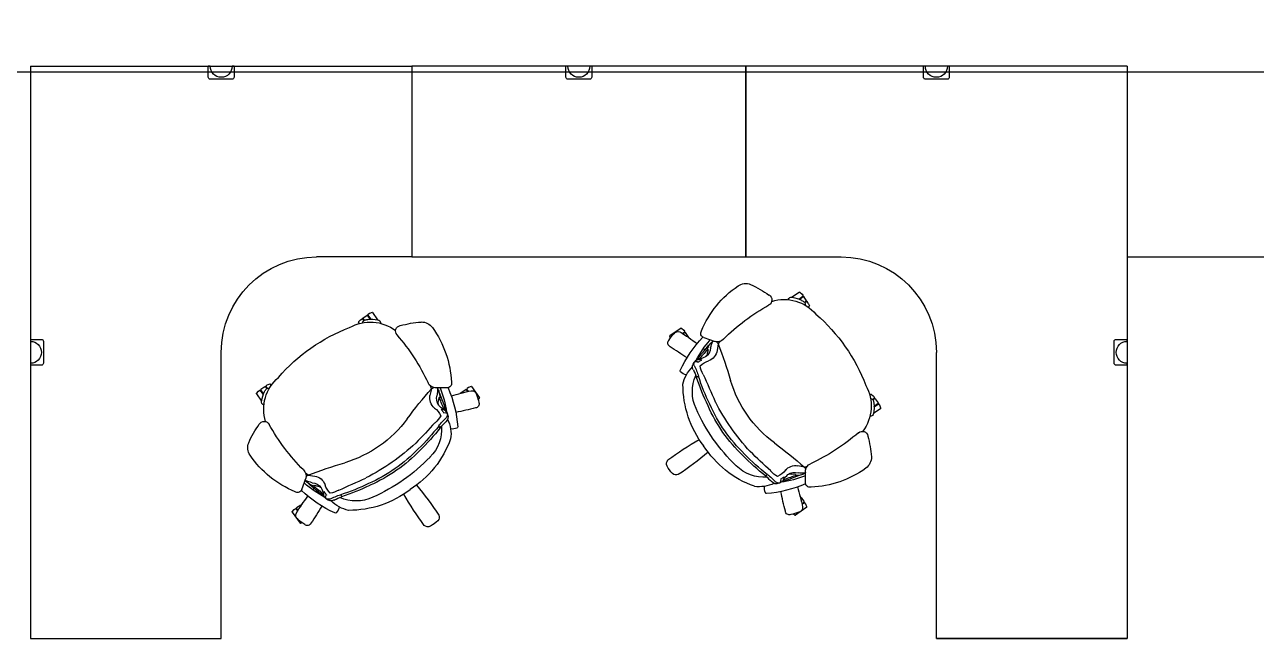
# Model space of a CAD drawing. Header units: inches. Extents: x 23 to 6400, y -2214 to 4412.
# Drawn here: x 3166.7 to 3321.7, y 3768.1 to 3845.3 of the extents above; entities that cross this region are included whole.
import ezdxf

# ---------------------------------------------------------------- set-up
doc = ezdxf.new("R2010")
doc.units = ezdxf.units.IN
doc.header["$LTSCALE"] = 96
doc.header["$MEASUREMENT"] = 0
doc.layers.add('A-FURN-EXIST', color=33, linetype='Continuous')

# ---------------------------------------------------------------- blocks, each defined once
blk = doc.blocks.new('A$C1C1D4BE0')
at = {"lineweight": -3}
for p, q in [((109.92, 96.11, 27.25), (109.92, 24.11, 27.25)), ((109.92, 96.11, 27.25), (157.92, 96.11, 27.25)), ((132.3, 96.11, 27.25), (132.3, 94.74, 27.25)), ((132.3, 96.11, 27.25), (132.55, 96.11, 27.25)), ((135.3, 96.11, 27.25), (135.55, 96.11, 27.25)), ((135.55, 94.74, 27.25), (135.55, 96.11, 27.25)), ((157.92, 96.11, 27.25), (157.92, 72.11, 27.25)), ((157.92, 72.11, 27.25), (157.92, 96.11, 27.25)), ((157.92, 96.11, 27.25), (199.92, 96.11, 27.25)), ((177.3, 96.11, 27.25), (177.55, 96.11, 27.25)), ((177.3, 96.11, 27.25), (177.3, 94.74, 27.25)), ((180.3, 96.11, 27.25), (180.55, 96.11, 27.25)), ((180.55, 94.74, 27.25), (180.55, 96.11, 27.25)), ((199.92, 96.11, 27.25), (199.92, 72.11, 27.25)), ((247.92, 96.11, 27.25), (199.92, 96.11, 27.25)), ((199.92, 96.11, 27.25), (199.92, 72.11, 27.25)), ((222.3, 96.11, 27.25), (222.55, 96.11, 27.25)), ((222.3, 96.11, 27.25), (222.3, 94.74, 27.25)), ((225.3, 96.11, 27.25), (225.55, 96.11, 27.25)), ((225.55, 94.74, 27.25), (225.55, 96.11, 27.25)), ((247.92, 96.11, 27.25), (247.92, 24.11, 27.25)), ((132.55, 94.49, 27.25), (135.3, 94.49, 27.25)), ((177.55, 94.49, 27.25), (180.3, 94.49, 27.25)), ((222.55, 94.49, 27.25), (225.3, 94.49, 27.25)), ((109.92, 72.11, 27.25), (77.94, 72.11, 27.25)), ((157.92, 72.11, 27.25), (145.92, 72.11, 27.25)), ((199.92, 72.11, 27.25), (157.92, 72.11, 27.25)), ((199.92, 72.11, 27.25), (211.92, 72.11, 27.25)), ((150.25, 66.61, 27.25), (150.61, 67.12, 27.25)), ((150.67, 67.13, 27.25), (150.61, 67.12, 27.25)), ((151.17, 66.78, 27.25), (150.67, 67.13, 27.25)), ((150.82, 67.42, 27.25), (150.7, 67.24, 27.25)), ((150.7, 67.24, 27.25), (150.71, 67.19, 27.25)), ((151.25, 66.81, 27.25), (150.71, 67.19, 27.25)), ((151.11, 67.67, 27.25), (150.82, 67.42, 27.25)), ((150.88, 66.65, 27.25), (150.88, 66.65, 27.25)), ((150.88, 66.65, 27.25), (150.88, 66.65, 27.25)), ((150.88, 66.65, 27.25), (150.88, 66.65, 27.25)), ((150.88, 66.65, 27.25), (150.88, 66.65, 27.25)), ((151.15, 67.67, 27.25), (151.11, 67.67, 27.25)), ((151.15, 67.67, 27.25), (152.05, 67.04, 27.25)), ((151.24, 66.82, 27.25), (151.23, 66.8, 27.25)), ((150.04, 66.31, 27.25), (149.9, 65.95, 27.25)), ((149.9, 65.95, 27.25), (149.92, 65.91, 27.25)), ((150.07, 65.81, 27.25), (149.92, 65.91, 27.25)), ((150.04, 66.31, 27.25), (150.17, 66.49, 27.25)), ((150.22, 66.5, 27.25), (150.17, 66.49, 27.25)), ((150.22, 66.5, 27.25), (150.46, 66.33, 27.25)), ((150.25, 66.61, 27.25), (150.26, 66.55, 27.25)), ((150.26, 66.55, 27.25), (150.5, 66.39, 27.25)), ((204.87, 65.12, 27.25), (204.24, 64.22, 27.25)), ((204.87, 65.12, 27.25), (204.91, 65.13, 27.25)), ((204.91, 65.13, 27.25), (205.26, 65, 27.25)), ((205.07, 64.28, 27.25), (205.45, 64.82, 27.25)), ((205.08, 64.28, 27.25), (205.09, 64.28, 27.25)), ((205.16, 64.27, 27.25), (205.51, 64.77, 27.25)), ((205.26, 65, 27.25), (205.44, 64.87, 27.25)), ((205.44, 64.87, 27.25), (205.45, 64.82, 27.25)), ((205.48, 64.25, 27.25), (205.48, 64.25, 27.25)), ((205.48, 64.25, 27.25), (205.48, 64.25, 27.25)), ((205.48, 64.25, 27.25), (205.48, 64.25, 27.25)), ((205.48, 64.25, 27.25), (205.48, 64.25, 27.25)), ((205.51, 64.77, 27.25), (205.56, 64.78, 27.25)), ((206.08, 64.42, 27.25), (205.56, 64.78, 27.25)), ((206.09, 64.37, 27.25), (205.92, 64.13, 27.25)), ((206.14, 64.33, 27.25), (205.98, 64.09, 27.25)), ((206.08, 64.42, 27.25), (206.09, 64.37, 27.25)), ((206.14, 64.33, 27.25), (206.2, 64.34, 27.25)), ((206.38, 64.21, 27.25), (206.2, 64.34, 27.25)), ((206.38, 64.21, 27.25), (206.63, 63.93, 27.25)), ((206.52, 63.74, 27.25), (206.63, 63.89, 27.25)), ((206.63, 63.93, 27.25), (206.63, 63.89, 27.25)), ((165.14, 62.1, 27.25), (165.5, 62.62, 27.25)), ((165.14, 62.1, 27.25), (165.15, 62.05, 27.25)), ((165.15, 62.05, 27.25), (165.18, 62.03, 27.25)), ((165.56, 62.63, 27.25), (165.5, 62.62, 27.25)), ((165.82, 62.44, 27.25), (165.56, 62.63, 27.25)), ((165.71, 62.92, 27.25), (165.59, 62.74, 27.25)), ((165.59, 62.74, 27.25), (165.6, 62.68, 27.25)), ((165.88, 62.48, 27.25), (165.6, 62.68, 27.25)), ((166, 63.17, 27.25), (165.71, 62.92, 27.25)), ((166.04, 63.17, 27.25), (166, 63.17, 27.25)), ((166.04, 63.17, 27.25), (167.45, 62.18, 27.25)), ((167.39, 61.91, 27.25), (167.46, 62.14, 27.25)), ((167.46, 62.14, 27.25), (167.45, 62.18, 27.25)), ((109.92, 61.49, 27.25), (109.92, 61.74, 27.25)), ((111.3, 61.74, 27.25), (109.92, 61.74, 27.25)), ((111.55, 58.74, 27.25), (111.55, 61.49, 27.25)), ((161.4, 61.18, 27.25), (161.13, 61.49, 27.25)), ((161.4, 61.18, 27.25), (161.5, 60.34, 27.25)), ((163.18, 61.97, 27.25), (161.78, 61.48, 27.25)), ((162.4, 61.17, 27.25), (162.4, 61.17, 27.25)), ((162.4, 61.17, 27.25), (162.4, 61.17, 27.25)), ((162.4, 61.17, 27.25), (162.4, 61.17, 27.25)), ((162.4, 61.17, 27.25), (162.4, 61.17, 27.25)), ((165, 61.9, 27.25), (165.06, 61.98, 27.25)), ((165.14, 62, 27.25), (165.06, 61.98, 27.25)), ((246.3, 61.49, 27.25), (246.3, 58.74, 27.25)), ((247.92, 61.74, 27.25), (246.55, 61.74, 27.25)), ((247.92, 61.74, 27.25), (247.92, 61.49, 27.25)), ((133.92, 24.11, 27.25), (133.92, 60.11, 27.25)), ((162.66, 60.42, 27.25), (162.75, 59.97, 27.25)), ((223.92, 24.11, 27.25), (223.92, 60.11, 27.25)), ((109.92, 58.49, 27.25), (109.92, 58.74, 27.25)), ((109.92, 58.49, 27.25), (111.3, 58.49, 27.25)), ((246.55, 58.49, 27.25), (247.92, 58.49, 27.25)), ((247.92, 58.74, 27.25), (247.92, 58.49, 27.25)), ((192.42, 55.79, 27.25), (192.46, 55.81, 27.25)), ((192.46, 55.81, 27.25), (192.81, 55.67, 27.25)), ((197.46, 55.51, 27.25), (197.6, 55.89, 27.25)), ((217.62, 55.97, 27.25), (217.73, 56.12, 27.25)), ((217.76, 56.13, 27.25), (217.73, 56.12, 27.25)), ((218.12, 56, 27.25), (217.76, 56.13, 27.25)), ((218.12, 56, 27.25), (218.3, 55.87, 27.25)), ((218.31, 55.81, 27.25), (218.14, 55.57, 27.25)), ((218.31, 55.81, 27.25), (218.3, 55.87, 27.25)), ((141.61, 54.27, 27.25), (141.25, 53.75, 27.25)), ((141.61, 54.27, 27.25), (141.67, 54.28, 27.25)), ((141.67, 54.28, 27.25), (141.9, 54.11, 27.25)), ((141.82, 54.57, 27.25), (141.7, 54.39, 27.25)), ((141.7, 54.33, 27.25), (141.7, 54.39, 27.25)), ((141.7, 54.33, 27.25), (141.94, 54.17, 27.25)), ((141.82, 54.57, 27.25), (142.11, 54.82, 27.25)), ((142.11, 54.82, 27.25), (142.15, 54.82, 27.25)), ((142.3, 54.71, 27.25), (142.15, 54.82, 27.25)), ((192.42, 55.79, 27.25), (191.43, 54.38, 27.25)), ((191.43, 54.34, 27.25), (191.43, 54.38, 27.25)), ((191.58, 54.14, 27.25), (191.43, 54.34, 27.25)), ((192.8, 55.2, 27.25), (193, 55.49, 27.25)), ((192.81, 55.67, 27.25), (192.99, 55.55, 27.25)), ((192.87, 55.19, 27.25), (193.06, 55.45, 27.25)), ((192.99, 55.55, 27.25), (193, 55.49, 27.25)), ((193.06, 55.45, 27.25), (193.11, 55.46, 27.25)), ((193.63, 55.1, 27.25), (193.11, 55.46, 27.25)), ((193.64, 55.04, 27.25), (193.62, 55.01, 27.25)), ((193.63, 55.1, 27.25), (193.64, 55.04, 27.25)), ((193.67, 55, 27.25), (193.75, 55.01, 27.25)), ((193.83, 54.96, 27.25), (193.75, 55.01, 27.25)), ((195.52, 55.64, 27.25), (197, 55.66, 27.25)), ((196.52, 55.16, 27.25), (196.52, 55.16, 27.25)), ((196.52, 55.16, 27.25), (196.52, 55.16, 27.25)), ((196.52, 55.16, 27.25), (196.52, 55.16, 27.25)), ((196.52, 55.16, 27.25), (196.52, 55.16, 27.25)), ((196.53, 54.37, 27.25), (196.6, 53.91, 27.25)), ((197.46, 55.51, 27.25), (197.65, 54.69, 27.25)), ((218.36, 55.77, 27.25), (218.2, 55.54, 27.25)), ((218.42, 55.78, 27.25), (218.36, 55.77, 27.25)), ((218.42, 55.78, 27.25), (218.93, 55.42, 27.25)), ((218.46, 55.16, 27.25), (218.47, 55.16, 27.25)), ((218.46, 55.16, 27.25), (218.46, 55.16, 27.25)), ((218.46, 55.16, 27.25), (218.46, 55.16, 27.25)), ((218.46, 55.16, 27.25), (218.47, 55.16, 27.25)), ((218.59, 54.87, 27.25), (218.94, 55.37, 27.25)), ((218.62, 54.79, 27.25), (219, 55.33, 27.25)), ((218.63, 54.8, 27.25), (218.62, 54.81, 27.25)), ((219.48, 54.89, 27.25), (218.85, 53.98, 27.25)), ((218.94, 55.37, 27.25), (218.93, 55.42, 27.25)), ((219.06, 55.34, 27.25), (219, 55.33, 27.25)), ((219.24, 55.21, 27.25), (219.06, 55.34, 27.25)), ((219.49, 54.93, 27.25), (219.24, 55.21, 27.25)), ((219.48, 54.89, 27.25), (219.49, 54.93, 27.25)), ((140.9, 53.1, 27.25), (141.04, 53.45, 27.25)), ((140.92, 53.06, 27.25), (140.9, 53.1, 27.25)), ((140.92, 53.06, 27.25), (141.82, 52.43, 27.25)), ((141.04, 53.45, 27.25), (141.16, 53.63, 27.25)), ((141.16, 53.63, 27.25), (141.22, 53.64, 27.25)), ((141.76, 53.26, 27.25), (141.22, 53.64, 27.25)), ((141.26, 53.7, 27.25), (141.25, 53.75, 27.25)), ((141.76, 53.35, 27.25), (141.26, 53.7, 27.25)), ((141.75, 53.27, 27.25), (141.76, 53.28, 27.25)), ((141.78, 53.66, 27.25), (141.78, 53.66, 27.25)), ((141.78, 53.66, 27.25), (141.78, 53.66, 27.25)), ((141.78, 53.66, 27.25), (141.78, 53.66, 27.25)), ((141.78, 53.66, 27.25), (141.78, 53.66, 27.25)), ((194.15, 50.72, 27.25), (194.15, 50.73, 27.25)), ((194.15, 50.72, 27.25), (194.15, 50.73, 27.25)), ((194.15, 50.73, 27.25), (194.15, 50.73, 27.25)), ((194.15, 50.73, 27.25), (194.15, 50.73, 27.25)), ((194.24, 50.59, 27.25), (194.22, 50.6, 27.25)), ((194.23, 50.59, 27.25), (194.22, 50.6, 27.25)), ((194.24, 50.59, 27.25), (194.23, 50.59, 27.25)), ((194.23, 50.59, 27.25), (194.23, 50.59, 27.25)), ((150.52, 45.65, 27.25), (150.15, 45.79, 27.25)), ((150.39, 43.71, 27.25), (150.38, 45.19, 27.25)), ((150.52, 45.65, 27.25), (151.35, 45.84, 27.25)), ((150.88, 44.71, 27.25), (150.88, 44.71, 27.25)), ((150.88, 44.71, 27.25), (150.88, 44.71, 27.25)), ((150.88, 44.71, 27.25), (150.88, 44.71, 27.25)), ((150.88, 44.71, 27.25), (150.88, 44.71, 27.25)), ((151.67, 44.72, 27.25), (152.12, 44.79, 27.25)), ((212.99, 44.64, 27.25), (212.15, 44.53, 27.25)), ((212.98, 43.64, 27.25), (212.98, 43.64, 27.25)), ((212.98, 43.64, 27.25), (212.98, 43.64, 27.25)), ((212.98, 43.64, 27.25), (212.98, 43.64, 27.25)), ((212.98, 43.64, 27.25), (212.98, 43.64, 27.25)), ((212.99, 44.64, 27.25), (213.3, 44.9, 27.25)), ((213.78, 42.86, 27.25), (213.29, 44.25, 27.25)), ((151.08, 42.02, 27.25), (151.02, 41.94, 27.25)), ((151.03, 41.86, 27.25), (151.02, 41.94, 27.25)), ((155.31, 42.33, 27.25), (155.3, 42.34, 27.25)), ((155.31, 42.33, 27.25), (155.3, 42.34, 27.25)), ((155.31, 42.33, 27.25), (155.31, 42.33, 27.25)), ((155.31, 42.33, 27.25), (155.31, 42.33, 27.25)), ((155.45, 42.43, 27.25), (155.44, 42.41, 27.25)), ((155.45, 42.43, 27.25), (155.44, 42.42, 27.25)), ((155.44, 42.42, 27.25), (155.44, 42.41, 27.25)), ((155.44, 42.41, 27.25), (155.44, 42.41, 27.25)), ((212.24, 43.37, 27.25), (211.78, 43.28, 27.25)), ((150.23, 40.65, 27.25), (150.36, 41, 27.25)), ((150.24, 40.61, 27.25), (150.23, 40.65, 27.25)), ((150.24, 40.61, 27.25), (151.65, 39.62, 27.25)), ((150.36, 41, 27.25), (150.49, 41.18, 27.25)), ((150.49, 41.18, 27.25), (150.55, 41.19, 27.25)), ((150.83, 40.99, 27.25), (150.55, 41.19, 27.25)), ((150.94, 41.82, 27.25), (150.58, 41.3, 27.25)), ((150.59, 41.25, 27.25), (150.58, 41.3, 27.25)), ((150.85, 41.06, 27.25), (150.59, 41.25, 27.25)), ((150.94, 41.82, 27.25), (150.99, 41.83, 27.25)), ((150.99, 41.83, 27.25), (151.02, 41.81, 27.25)), ((213.71, 41.03, 27.25), (213.79, 40.98, 27.25)), ((213.81, 40.9, 27.25), (213.79, 40.98, 27.25)), ((213.86, 40.88, 27.25), (213.84, 40.86, 27.25)), ((213.91, 40.89, 27.25), (213.86, 40.88, 27.25)), ((213.91, 40.89, 27.25), (214.43, 40.53, 27.25)), ((214.26, 40.22, 27.25), (214.44, 40.48, 27.25)), ((214.3, 40.16, 27.25), (214.49, 40.44, 27.25)), ((214.44, 40.48, 27.25), (214.43, 40.53, 27.25)), ((214.55, 40.45, 27.25), (214.49, 40.44, 27.25)), ((214.73, 40.32, 27.25), (214.55, 40.45, 27.25)), ((214.98, 40.04, 27.25), (214.73, 40.32, 27.25)), ((151.69, 39.62, 27.25), (151.65, 39.62, 27.25)), ((151.89, 39.77, 27.25), (151.69, 39.62, 27.25)), ((214.98, 40, 27.25), (213.99, 38.59, 27.25)), ((214.98, 40, 27.25), (214.98, 40.04, 27.25)), ((213.72, 38.64, 27.25), (213.95, 38.57, 27.25)), ((213.95, 38.57, 27.25), (213.99, 38.59, 27.25)), ((109.92, 24.11, 27.25), (133.92, 24.11, 27.25)), ((133.92, 24.11, 27.25), (109.92, 24.11, 27.25)), ((133.92, 24.11, 27.25), (109.92, 24.11, 27.25)), ((247.92, 24.11, 27.25), (223.92, 24.11, 27.25))]:
    blk.add_line(p, q, dxfattribs=at)
blk.add_lwpolyline([(329.17, 95.4), (28.91, 95.4), (28.91, 103.36), (329.17, 103.36)], close=True, dxfattribs=at)
for centre, radius, start, end in [((133.92, 96.11, 27.25), 1.38, 180, 0), ((178.92, 96.11, 27.25), 1.38, 180, 0), ((223.92, 96.11, 27.25), 1.38, 180, 0), ((132.55, 94.74, 27.25), 0.25, 180, 270), ((135.3, 94.74, 27.25), 0.25, 270, 0), ((177.55, 94.74, 27.25), 0.25, 180, 270), ((180.3, 94.74, 27.25), 0.25, 270, 0), ((222.55, 94.74, 27.25), 0.25, 180, 270), ((225.3, 94.74, 27.25), 0.25, 270, 0), ((145.92, 60.11, 27.25), 12, 90, 180), ((211.92, 60.11, 27.25), 12, 0, 90), ((162.77, 56.42, 27.25), 13.39, 114.0957, 125.5365), ((157.92, 67.09, 27.25), 1.68, 55.1694, 111.6587), ((151.66, 57.9, 27.25), 12.8, 22.5535, 55.6458), ((153.08, 61.52, 27.25), 5.24, 72.6212, 139.7126), ((151.35, 65.55, 27.25), 1.2, 113.2374, 134.4043), ((152.97, 62.28, 27.25), 4.85, 100.875, 115.5267), ((152.17, 66.64, 27.25), 0.418, 13.7131, 105.9357), ((155.33, 66.71, 27.25), 0.708, 119.223, 242.3984), ((150.84, 66.15, 27.25), 0.417, 141.4272, 194.2262), ((142.15, 43.07, 27.25), 26.35, 45.1738, 60.8289), ((163.71, 47.99, 27.25), 22.37, 130.8423, 159.1576), ((198.71, 62.25, 27.25), 1.68, 88.3413, 144.8306), ((197.8, 50.57, 27.25), 13.39, 74.4635, 85.9043), ((205.16, 58.68, 27.25), 5.24, 60.2874, 127.3793), ((204.27, 63.8, 27.25), 0.418, 94.0643, 186.2869), ((205.01, 59.43, 27.25), 4.85, 84.4733, 99.125), ((205.41, 63.05, 27.25), 1.2, 65.5957, 86.7626), ((205.69, 63.79, 27.25), 0.417, 5.7738, 58.5728), ((163.03, 62.49, 27.25), 0.548, 285.5859, 35.5928), ((152.03, 51.33, 27.25), 15.54, 24.6915, 43.4725), ((180.49, 39.39, 27.25), 27.33, 121.561, 127.045), ((166.44, 62.14, 27.25), 0.59, 32.2242, 115.4539), ((163.56, 59.22, 27.25), 4.68, 30.4374, 43.707), ((207.74, 55.77, 27.25), 12.8, 144.3542, 177.4465), ((221.74, 45.07, 27.25), 26.35, 139.1711, 154.8262), ((201.27, 62.78, 27.25), 0.708, 317.6016, 80.777), ((199.8, 42.33, 27.25), 22.37, 40.8423, 69.1576), ((109.92, 60.11, 27.25), 1.38, 270, 90), ((111.3, 61.49, 27.25), 0.25, 0, 90), ((207.11, 42.92, 27.25), 49.22, 158.2279, 163.8982), ((161.47, 62.42, 27.25), 0.992, 221.657, 288.2163), ((161.91, 60.98, 27.25), 0.55, 125.5254, 159.1346), ((161.91, 60.98, 27.25), 0.55, 73.8446, 84.1233), ((161.35, 60.5, 27.25), 1.24, 32.6746, 54.9967), ((116.61, 45.7, 27.25), 48.13, 18.1349, 19.1853), ((163.71, 60.68, 27.25), 1.36, 180.2307, 237.4509), ((152.45, 52.79, 27.25), 13.31, 28.1044, 41.8211), ((160.01, 59.45, 27.25), 2.94, 20.3114, 35.6545), ((71.86, -17.1, 27.25), 119.68, 39.5276, 40.8431), ((162.72, 60.43, 27.25), 0.0616, 39.5275, 189.873), ((170.3, 65.96, 27.25), 9.32, 216.0709, 226.256), ((180.49, 39.39, 27.25), 27.33, 129.1563, 129.6871), ((141.8, 98.3, 27.25), 45.41, 301.147, 304.3645), ((167.22, 61.27, 27.25), 0.496, 294.855, 41.5947), ((246.55, 61.49, 27.25), 0.25, 90, 180), ((247.92, 60.11, 27.25), 1.38, 90, 270), ((163.2, 60.66, 27.25), 1.73, 190.7645, 249.0434), ((161.81, 56.53, 27.25), 2.63, 45.5454, 73.0009), ((163.44, 60.05, 27.25), 0.688, 186.7569, 228.1552), ((164.59, 62.69, 27.25), 3.54, 242.9385, 256.5302), ((163.48, 59.14, 27.25), 0.023, 126.7678, 225.9393), ((163.72, 58.86, 27.25), 0.393, 70.1587, 130.2249), ((163.19, 58.28, 27.25), 0.888, 42.6517, 71.5926), ((163.62, 58.37, 27.25), 0.887, 51.4919, 74.5681), ((164.14, 58.62, 27.25), 0.348, 52.008, 132.2382), ((163.64, 58.32, 27.25), 0.919, 35.5621, 54.5786), ((111.3, 58.74, 27.25), 0.25, 270, 0), ((160.79, 58.82, 27.25), 2.89, 328.9352, 351.7775), ((163.87, 58.92, 27.25), 0.0489, 229.6079, 308.9614), ((174.07, 53.76, 27.25), 10.75, 154.1788, 161.925), ((177.73, 51.49, 27.25), 14.69, 154.1698, 158.162), ((163.92, 58.63, 27.25), 0.512, 338.7679, 31.5263), ((163.82, 58.29, 27.25), 0.8, 330.1355, 44.4715), ((161.75, 55.27, 27.25), 4.15, 11.3066, 46.3401), ((164.96, 58.95, 27.25), 1.74, 284.2074, 311.6764), ((166.01, 57.77, 27.25), 0.151, 313.7089, 21.2298), ((246.55, 58.74, 27.25), 0.25, 180, 270), ((147.36, 53.35, 27.25), 5.24, 150.2874, 217.3793), ((145.21, 60.94, 27.25), 15.25, 306.6442, 343.358), ((1455.46, -521.14, 27.25), 1415.76, 155.88356, 156.03577), ((142.02, 63.77, 27.25), 22.82, 333.4709, 343.0048), ((139.85, 64.65, 27.25), 25.44, 333.7194, 342.3894), ((153.13, 56.04, 27.25), 12.68, 322.6181, 0.2009), ((164.38, 57.75, 27.25), 0.835, 230.7738, 250.4324), ((159.69, 55.15, 27.25), 4.94, 334.7955, 24.3601), ((195.48, 56.19, 27.25), 0.548, 164.4072, 274.4141), ((196.97, 56.65, 27.25), 0.992, 271.7837, 338.343), ((213.33, 52.96, 27.25), 5.24, 342.6212, 49.7126), ((142.24, 53.88, 27.25), 0.417, 95.7738, 148.5728), ((196.1, 52.94, 27.25), 4.68, 156.293, 169.5626), ((192.39, 54.69, 27.25), 0.59, 84.5461, 167.7758), ((186.97, 28.5, 27.25), 27.33, 72.955, 78.439), ((209.63, 49.46, 27.25), 15.54, 156.5275, 175.3085), ((208.74, 50.69, 27.25), 13.31, 158.1789, 171.8956), ((308.37, 12.57, 27.25), 119.68, 159.1569, 160.4724), ((187.46, 56.96, 27.25), 9.32, 333.744, 343.9291), ((199.35, 54.36, 27.25), 2.94, 164.3455, 179.6886), ((196.47, 54.36, 27.25), 0.0616, 10.127, 160.4725), ((197.73, 54.88, 27.25), 1.24, 145.0033, 167.3254), ((195.46, 54.26, 27.25), 1.36, 322.5491, 19.7693), ((197.04, 55.15, 27.25), 0.55, 115.8767, 126.1554), ((244.84, 56.28, 27.25), 48.13, 180.8147, 181.8651), ((195.95, 54.41, 27.25), 1.73, 310.9566, 9.2355), ((197.04, 55.15, 27.25), 0.55, 40.8654, 74.4746), ((160.75, 22.72, 27.25), 49.22, 36.1018, 41.7721), ((217.96, 55.2, 27.25), 0.417, 51.4272, 104.2262), ((217.36, 54.69, 27.25), 1.2, 23.2374, 44.4043), ((214.09, 53.07, 27.25), 4.85, 10.875, 25.5267), ((146.61, 53.2, 27.25), 4.85, 174.4733, 189.125), ((142.98, 53.6, 27.25), 1.2, 155.5957, 176.7626), ((137, 66.52, 27.25), 27.77, 317.135, 332.9624), ((144.46, 61.5, 27.25), 19.65, 313.7774, 336.2226), ((144.68, 61.31, 27.25), 19.65, 313.7774, 336.2226), ((143.3, 62.28, 27.25), 22.82, 313.8813, 336.119), ((191.96, 53.6, 27.25), 0.496, 158.4053, 265.145), ((203.18, 97.1, 27.25), 45.41, 255.6355, 258.853), ((196.33, 52.11, 27.25), 0.887, 125.4319, 148.5081), ((196.07, 52.54, 27.25), 0.393, 69.7751, 129.8413), ((193.95, 55.84, 27.25), 3.54, 303.4698, 317.0615), ((196.77, 52.18, 27.25), 0.888, 128.4074, 157.3483), ((196.2, 52.88, 27.25), 0.023, 334.0607, 73.2322), ((198.66, 51, 27.25), 2.63, 126.9991, 154.4546), ((195.93, 53.76, 27.25), 0.688, 331.8448, 13.2431), ((218.45, 53.87, 27.25), 0.418, 283.7131, 15.9357), ((142.24, 52.46, 27.25), 0.418, 184.0643, 276.2869), ((199.15, 49.84, 27.25), 4.15, 153.6599, 188.6934), ((196.17, 51.97, 27.25), 0.8, 155.5285, 229.8645), ((196.33, 52.06, 27.25), 0.919, 145.4214, 164.4379), ((195.97, 52.26, 27.25), 0.512, 168.4737, 221.2321), ((195.76, 52.17, 27.25), 0.348, 67.7618, 147.992), ((188.09, 44.21, 27.25), 10.75, 38.075, 45.8212), ((185.42, 40.82, 27.25), 14.69, 41.838, 45.8302), ((195.91, 52.54, 27.25), 0.0489, 251.0386, 330.3921), ((198.83, 53.5, 27.25), 2.89, 208.2225, 231.0648), ((251.05, 99.61, 27.25), 72.51, 221.8265, 224.6201), ((212.75, 60.83, 27.25), 15.25, 216.6442, 253.358), ((218.52, 50.71, 27.25), 0.708, 29.223, 152.3984), ((143.25, 49.46, 27.25), 0.708, 47.6016, 170.777), ((160.96, 69.93, 27.25), 26.35, 229.1711, 244.8262), ((194.29, 50.72, 27.25), 0.142, 177.884, 248.8399), ((194.88, 52.2, 27.25), 1.74, 248.3236, 275.7926), ((201.13, 50.43, 27.25), 4.94, 175.6399, 225.2045), ((195.83, 51.27, 27.25), 0.835, 309.5676, 329.2262), ((216.52, 66.15, 27.25), 25.44, 217.6106, 226.2806), ((216.7, 66.36, 27.25), 25.44, 217.6106, 226.2806), ((194.88, 63.88, 27.25), 26.35, 315.1738, 330.8289), ((208.24, 43.27, 27.25), 13.39, 24.0957, 35.5365), ((155.46, 45.99, 27.25), 13.39, 164.4635, 175.9043), ((183.31, 8.94, 27.25), 49.22, 126.1018, 131.7721), ((152.53, 55.18, 27.25), 12.68, 289.7991, 327.3819), ((143.78, 14.07, 27.25), 40.36, 53.6382, 60.3084), ((206.99, 53.51, 27.25), 12.68, 199.7991, 237.3819), ((218.33, 69.04, 27.25), 27.77, 227.135, 242.9624), ((218.9, 48.12, 27.25), 1.68, 325.1694, 21.6587), ((143.78, 46.9, 27.25), 1.68, 178.3413, 234.8306), ((106.42, 99.24, 27.25), 72.51, 311.8265, 314.6201), ((139.67, 64.89, 27.25), 25.44, 307.6106, 316.2806), ((139.89, 64.71, 27.25), 25.44, 307.6106, 316.2806), ((188.77, 78.32, 27.25), 40.36, 229.6916, 236.3618), ((167.22, 46.11, 27.25), 0.658, 330.578, 43.1097), ((214.09, 62.74, 27.25), 22.82, 223.8813, 246.119), ((213.12, 61.36, 27.25), 19.65, 223.7774, 246.2226), ((213.31, 61.57, 27.25), 19.65, 223.7774, 246.2226), ((209.72, 54.38, 27.25), 12.8, 292.5535, 325.6458), ((150.27, 55.92, 27.25), 12.8, 234.3542, 267.4465), ((149.39, 45.16, 27.25), 0.992, 1.7837, 68.343), ((150.88, 45.23, 27.25), 0.55, 130.8654, 164.4746), ((150.88, 45.23, 27.25), 0.55, 205.8767, 216.1554), ((151.78, 43.65, 27.25), 1.36, 52.5491, 109.7693), ((151.63, 44.13, 27.25), 1.73, 40.9566, 99.2355), ((155.03, 46.85, 27.25), 2.63, 216.9991, 244.4546), ((152.53, 47.02, 27.25), 2.89, 298.2225, 321.0648), ((155.61, 49.32, 27.25), 4.94, 265.6399, 315.2045), ((164.01, 47.78, 27.25), 4.28, 316.8902, 332.2976), ((194.73, -1.08, 27.25), 49.22, 68.2279, 73.8982), ((214.23, 44.56, 27.25), 0.992, 131.657, 198.2163), ((149.85, 43.67, 27.25), 0.548, 254.4072, 4.4141), ((156.57, 57.82, 27.25), 15.54, 246.5275, 265.3085), ((155.35, 56.93, 27.25), 13.31, 248.1789, 261.8956), ((149.75, 93.03, 27.25), 48.13, 270.8147, 271.8651), ((151.15, 45.92, 27.25), 1.24, 235.0033, 257.3254), ((151.67, 47.54, 27.25), 2.94, 254.3455, 269.6886), ((193.46, 156.56, 27.25), 119.68, 249.1569, 250.4724), ((151.68, 44.66, 27.25), 0.0616, 100.127, 250.4725), ((149.08, 35.65, 27.25), 9.32, 63.744, 73.9291), ((152.28, 44.12, 27.25), 0.688, 61.8448, 103.2431), ((150.19, 42.14, 27.25), 3.54, 33.4698, 47.0615), ((153.5, 44.26, 27.25), 0.393, 159.7751, 219.8413), ((153.15, 44.39, 27.25), 0.023, 64.0607, 163.2322), ((153.86, 44.96, 27.25), 0.888, 218.4074, 247.3483), ((153.92, 44.52, 27.25), 0.887, 215.4319, 238.5081), ((153.98, 44.52, 27.25), 0.919, 235.4214, 254.4379), ((153.86, 43.95, 27.25), 0.348, 157.7618, 237.992), ((153.49, 44.1, 27.25), 0.0489, 341.0386, 60.3921), ((153.78, 44.16, 27.25), 0.512, 258.4737, 311.2321), ((154.06, 44.36, 27.25), 0.8, 245.5285, 319.8645), ((161.82, 36.28, 27.25), 10.75, 128.075, 135.8212), ((156.2, 47.34, 27.25), 4.15, 243.6599, 278.6934), ((165.21, 33.61, 27.25), 14.69, 131.838, 135.8302), ((154.77, 44.02, 27.25), 0.835, 39.5676, 59.2262), ((166.67, 45.32, 27.25), 0.648, 246.2382, 314.7345), ((215.58, 64.01, 27.25), 22.82, 243.4709, 253.0048), ((-369.33, -1249.43, 27.25), 1415.76, 65.88356, 66.03577), ((208.34, 44.22, 27.25), 2.63, 315.5454, 343.0009), ((212.47, 42.84, 27.25), 1.73, 100.7645, 159.0434), ((204.6, 53.59, 27.25), 13.31, 298.1044, 311.8211), ((134.71, 134.17, 27.25), 119.68, 309.5276, 310.8431), ((212.49, 42.33, 27.25), 1.36, 90.2307, 147.4509), ((211.26, 46.02, 27.25), 2.94, 290.3114, 305.6545), ((197.51, 89.43, 27.25), 48.13, 288.1349, 289.1853), ((212.31, 44.68, 27.25), 1.24, 302.6746, 324.9967), ((212.8, 44.12, 27.25), 0.55, 35.5254, 69.1346), ((212.8, 44.12, 27.25), 0.55, 343.8446, 354.1233), ((177.53, 35.16, 27.25), 27.33, 162.955, 168.439), ((108.94, 51.37, 27.25), 45.41, 345.6355, 348.853), ((155.31, 42.48, 27.25), 0.142, 267.884, 338.8399), ((153.83, 43.07, 27.25), 1.74, 338.3236, 5.7926), ((230.13, 17.27, 27.25), 40.36, 139.6916, 146.3618), ((165.88, 62.26, 27.25), 40.36, 323.6382, 330.3084), ((207.85, 52.9, 27.25), 12.68, 232.6181, 270.2009), ((206.96, 46.34, 27.25), 4.94, 244.7955, 294.3601), ((216.47, 66.18, 27.25), 25.44, 243.7194, 252.3894), ((209.56, 41.66, 27.25), 0.835, 140.7738, 160.4324), ((203.3, 28.3, 27.25), 14.69, 64.1698, 68.162), ((205.58, 31.97, 27.25), 10.75, 64.1788, 71.925), ((210.63, 45.24, 27.25), 2.89, 238.9352, 261.7775), ((203.14, 54.01, 27.25), 15.54, 294.6915, 313.4725), ((210.13, 42.39, 27.25), 0.919, 305.5621, 324.5786), ((210.73, 42.16, 27.25), 0.0489, 139.6079, 218.9614), ((210.09, 42.85, 27.25), 0.888, 312.6517, 341.5926), ((210.44, 41.9, 27.25), 0.348, 322.008, 42.2382), ((210.19, 42.41, 27.25), 0.887, 321.4919, 344.5681), ((210.95, 42.55, 27.25), 0.023, 36.7678, 135.9393), ((210.67, 42.31, 27.25), 0.393, 340.1587, 40.2249), ((217.77, 35.74, 27.25), 9.32, 126.0709, 136.256), ((214.5, 41.45, 27.25), 3.54, 152.9385, 166.5302), ((211.86, 42.6, 27.25), 0.688, 96.7569, 138.1552), ((191.2, 25.54, 27.25), 27.33, 39.1563, 39.6871), ((212.25, 43.31, 27.25), 0.0616, 309.5275, 99.873), ((191.2, 25.54, 27.25), 27.33, 31.561, 37.045), ((214.31, 43.01, 27.25), 0.548, 195.5859, 305.5928), ((151.34, 40.58, 27.25), 0.59, 174.5461, 257.7758), ((207.08, 44.29, 27.25), 4.15, 281.3066, 316.3401), ((210.76, 41.08, 27.25), 1.74, 194.2074, 221.6764), ((210.1, 42.22, 27.25), 0.8, 240.1355, 314.4715), ((210.44, 42.12, 27.25), 0.512, 248.7679, 301.5263), ((250.11, 64.24, 27.25), 45.41, 211.147, 214.3645), ((153.1, 44.29, 27.25), 4.68, 246.293, 259.5626), ((152.43, 40.15, 27.25), 0.496, 248.4053, 355.145), ((197.13, 39.36, 27.25), 0.648, 156.2382, 224.7345), ((199.59, 42.03, 27.25), 4.28, 226.8902, 242.2976), ((209.58, 40.03, 27.25), 0.151, 223.7089, 291.2298), ((211.04, 42.48, 27.25), 4.68, 300.4374, 313.707), ((213.96, 39.59, 27.25), 0.59, 302.2242, 25.4539), ((197.93, 38.81, 27.25), 0.658, 240.578, 313.1097), ((213.08, 38.81, 27.25), 0.496, 204.855, 311.5947)]:
    blk.add_arc(centre, radius, start, end, dxfattribs=at)
at = {"lineweight": -3, "flags": 1}
for tag, p, rotation in [('CAPPN', (29.08, 175.22, 27.25), 90), ('CAPMG', (29.08, 175.22, 27.25), 90), ('CAPMC', (29.08, 175.22, 27.25), 90), ('CAPQT', (29.08, 175.22, 27.25), 90), ('CAPDH', (29.08, 175.22, 27.25), 90), ('CAPGC', (29.08, 175.22, 27.25), 90), ('CAPPN', (29.08, 175.22, 26.75), 90), ('CAPMG', (29.08, 175.22, 26.75), 90), ('CAPMC', (29.08, 175.22, 26.75), 90), ('CAPQT', (29.08, 175.22, 26.75), 90), ('CAPDH', (29.08, 175.22, 26.75), 90), ('CAPGC', (29.08, 175.22, 26.75), 90), ('CAPPN', (53.08, 175.22, 27.25), 180), ('CAPMG', (53.08, 175.22, 27.25), 180), ('CAPMC', (53.08, 175.22, 27.25), 180), ('CAPQT', (53.08, 175.22, 27.25), 180), ('CAPDH', (53.08, 175.22, 27.25), 180), ('CAPGC', (53.08, 175.22, 27.25), 180), ('CAPPN', (109.07, 175.22, 27.25), 90), ('CAPMG', (109.07, 175.22, 27.25), 90), ('CAPMC', (109.07, 175.22, 27.25), 90), ('CAPQT', (109.07, 175.22, 27.25), 90), ('CAPDH', (109.07, 175.22, 27.25), 90), ('CAPGC', (109.07, 175.22, 27.25), 90), ('CAPPN', (109.07, 175.22, 26.75), 90), ('CAPMG', (109.07, 175.22, 26.75), 90), ('CAPMC', (109.07, 175.22, 26.75), 90), ('CAPQT', (109.07, 175.22, 26.75), 90), ('CAPDH', (109.07, 175.22, 26.75), 90), ('CAPGC', (109.07, 175.22, 26.75), 90), ('CAPPN', (133.07, 175.22, 27.25), 180), ('CAPMG', (133.07, 175.22, 27.25), 180), ('CAPMC', (133.07, 175.22, 27.25), 180), ('CAPQT', (133.07, 175.22, 27.25), 180), ('CAPDH', (133.07, 175.22, 27.25), 180), ('CAPGC', (133.07, 175.22, 27.25), 180), ('CAPPN', (247.06, 175.11, 27.25), 180), ('CAPMG', (247.06, 175.11, 27.25), 180), ('CAPMC', (247.06, 175.11, 27.25), 180), ('CAPQT', (247.06, 175.11, 27.25), 180), ('CAPDH', (247.06, 175.11, 27.25), 180), ('CAPGC', (247.06, 175.11, 27.25), 180), ('CAPPN', (346.3, 144.91, 28.25), 239.7332), ('CAPMG', (346.3, 144.91, 28.25), 239.7332), ('CAPMC', (346.3, 144.91, 28.25), 239.7332), ('CAPQT', (346.3, 144.91, 28.25), 239.7332), ('CAPDH', (346.3, 144.91, 28.25), 239.7332), ('CAPGC', (346.3, 144.91, 28.25), 239.7332), ('CAPPN', (109.06, 103.11, 27.25), 90), ('CAPMG', (109.06, 103.11, 27.25), 90), ('CAPMC', (109.06, 103.11, 27.25), 90), ('CAPQT', (109.06, 103.11, 27.25), 90), ('CAPDH', (109.06, 103.11, 27.25), 90), ('CAPGC', (109.06, 103.11, 27.25), 90), ('CAPPN', (199.06, 103.11, 27.25), 180), ('CAPMG', (199.06, 103.11, 27.25), 180), ('CAPMC', (199.06, 103.11, 27.25), 180), ('CAPQT', (199.06, 103.11, 27.25), 180), ('CAPDH', (199.06, 103.11, 27.25), 180), ('CAPGC', (199.06, 103.11, 27.25), 180), ('CAPPN', (247.06, 103.11, 27.25), 180), ('CAPMG', (247.06, 103.11, 27.25), 180), ('CAPMC', (247.06, 103.11, 27.25), 180), ('CAPQT', (247.06, 103.11, 27.25), 180), ('CAPDH', (247.06, 103.11, 27.25), 180), ('CAPGC', (247.06, 103.11, 27.25), 180), ('CAPPN', (273.39, 103.26), 180), ('CAPMG', (273.39, 103.26), 180), ('CAPMC', (273.39, 103.26), 180), ('CAPQT', (273.39, 103.26), 180), ('CAPDH', (273.39, 103.26), 180), ('CAPGC', (273.39, 103.26), 180), ('CAPPN', (247.92, 96.11, 27.25), 270), ('CAPMG', (247.92, 96.11, 27.25), 270), ('CAPMC', (247.92, 96.11, 27.25), 270), ('CAPQT', (247.92, 96.11, 27.25), 270), ('CAPDH', (247.92, 96.11, 27.25), 270), ('CAPGC', (247.92, 96.11, 27.25), 270), ('CAPPN', (352.41, 58, 28.25), 120), ('CAPMG', (352.41, 58, 28.25), 120), ('CAPMC', (352.41, 58, 28.25), 120), ('CAPQT', (352.41, 58, 28.25), 120), ('CAPDH', (352.41, 58, 28.25), 120), ('CAPGC', (352.41, 58, 28.25), 120), ('CAPPN', (364.65, 37.2), 120.8037), ('CAPMG', (364.65, 37.2), 120.8037), ('CAPMC', (364.65, 37.2), 120.8037), ('CAPQT', (364.65, 37.2), 120.8037), ('CAPDH', (364.65, 37.2), 120.8037), ('CAPGC', (364.65, 37.2), 120.8037), ('CAPPN', (359.05, 33.97), 119.1963), ('CAPMG', (359.05, 33.97), 119.1963), ('CAPMC', (359.05, 33.97), 119.1963), ('CAPQT', (359.05, 33.97), 119.1963), ('CAPDH', (359.05, 33.97), 119.1963), ('CAPGC', (359.05, 33.97), 119.1963)]:
    blk.add_attdef(tag, p, '', height=0.001, rotation=rotation, dxfattribs=at)
for tag, p in [('CAPPN', (109.92, 96.11, 27.25)), ('CAPMG', (109.92, 96.11, 27.25)), ('CAPMC', (109.92, 96.11, 27.25)), ('CAPQT', (109.92, 96.11, 27.25)), ('CAPDH', (109.92, 96.11, 27.25)), ('CAPGC', (109.92, 96.11, 27.25)), ('CAPPN', (157.92, 96.11, 27.25)), ('CAPMG', (157.92, 96.11, 27.25)), ('CAPMC', (157.92, 96.11, 27.25)), ('CAPQT', (157.92, 96.11, 27.25)), ('CAPDH', (157.92, 96.11, 27.25)), ('CAPGC', (157.92, 96.11, 27.25)), ('CAPPN', (249.58, 96.11)), ('CAPMG', (249.58, 96.11)), ('CAPMC', (249.58, 96.11)), ('CAPQT', (249.58, 96.11)), ('CAPDH', (249.58, 96.11)), ('CAPGC', (249.58, 96.11)), ('CAPPN', (273.58, 96.11, 28.25)), ('CAPMG', (273.58, 96.11, 28.25)), ('CAPMC', (273.58, 96.11, 28.25)), ('CAPQT', (273.58, 96.11, 28.25)), ('CAPDH', (273.58, 96.11, 28.25)), ('CAPGC', (273.58, 96.11, 28.25)), ('CAPPN', (29.94, 24.11, 27.25)), ('CAPMG', (29.94, 24.11, 27.25)), ('CAPMC', (29.94, 24.11, 27.25)), ('CAPQT', (29.94, 24.11, 27.25)), ('CAPDH', (29.94, 24.11, 27.25)), ('CAPGC', (29.94, 24.11, 27.25)), ('CAPPN', (109.92, 24.11, 27.25)), ('CAPMG', (109.92, 24.11, 27.25)), ('CAPMC', (109.92, 24.11, 27.25)), ('CAPQT', (109.92, 24.11, 27.25)), ('CAPDH', (109.92, 24.11, 27.25)), ('CAPGC', (109.92, 24.11, 27.25))]:
    blk.add_attdef(tag, p, '', height=0.001, dxfattribs=at)

msp = doc.modelspace()

# ---------------------------------------------------------------- block references
at = {"layer": 'A-FURN-EXIST', "xscale": -1}
msp.add_blockref('A$C1C1D4BE0', (3415.33, 3743.97, 27.25), dxfattribs=at)

doc.saveas('drawing.dxf')
